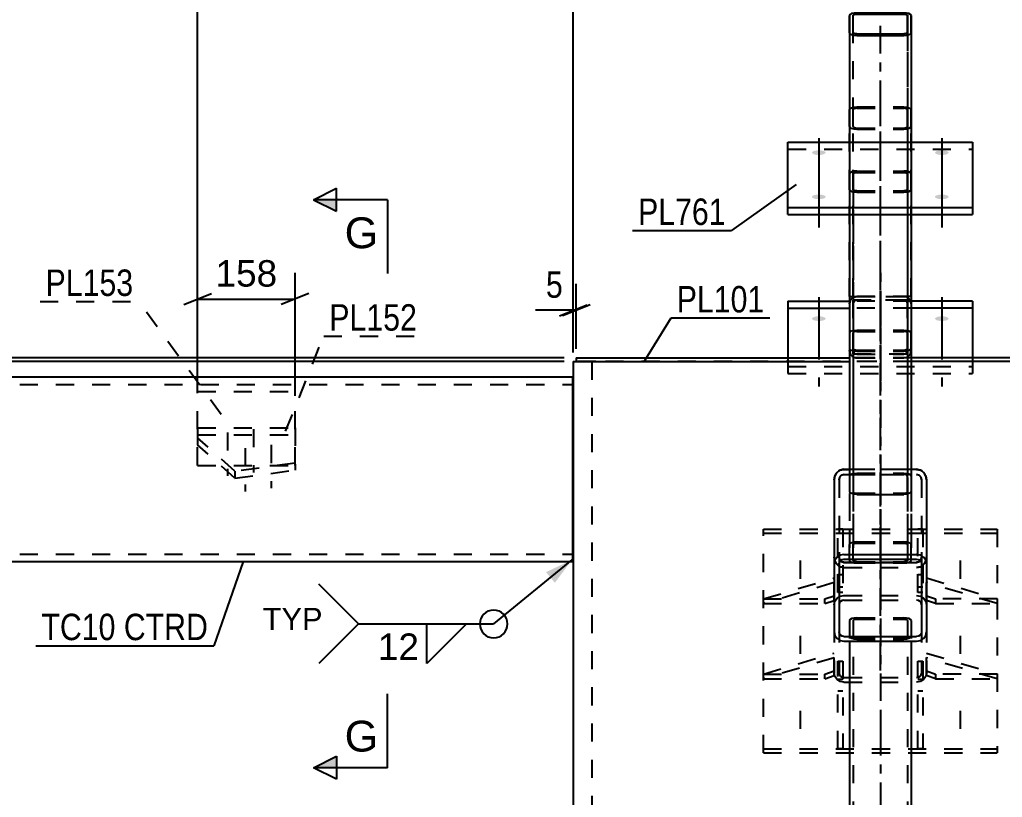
# Model space of a CAD drawing. Header units: millimetres. Extents: x 0 to 841, y 0 to 594.
# Drawn here: x 71.8 to 178.2, y 466.6 to 550.9 of the extents above; entities that cross this region are included whole.
import ezdxf

# ---------------------------------------------------------------- set-up
doc = ezdxf.new("R2010")
doc.units = ezdxf.units.MM
doc.linetypes.add('DXK_LINE_DOT2', pattern=[3.9198, 1.9599, -1.9599])
doc.linetypes.add('DXK_LINE_DOT3', pattern=[5.9187, 2.979, -0.9799, 0.9799, -0.9799])
doc.styles.add('Arial', font='ARIAL.TTF', dxfattribs={"height": 0.2})
doc.styles.add('Arial Narrow', font='ARIALN.TTF', dxfattribs={"height": 0.2})

# ---------------------------------------------------------------- blocks, each defined once
blk = doc.blocks.new('Part-256180323-2670 - 2658')
at = {"color": 2, "linetype": 'Continuous'}
for p, q in [((160.67, 502.07), (161.08, 502.15)), ((161.08, 502.15), (161.68, 502.15)), ((168.95, 502.15), (168.35, 502.15)), ((168.95, 502.15), (169.36, 502.07)), ((160.02, 501.02), (160.1, 501.45)), ((160.02, 501.02), (160.02, 484.54)), ((169.93, 501.45), (170.02, 501.02)), ((170.02, 501.02), (170.02, 484.54)), ((160.1, 492.32), (160.02, 491.93)), ((160.33, 492.64), (160.1, 492.32)), ((160.67, 492.86), (160.33, 492.64)), ((160.55, 491.93), (160.59, 492.12)), ((160.55, 491.93), (160.55, 484.54)), ((160.59, 492.12), (160.7, 492.29)), ((161.08, 492.94), (160.67, 492.86)), ((160.7, 492.29), (160.88, 492.4)), ((160.88, 492.4), (161.08, 492.43)), ((160.88, 492.12), (161.08, 492.08)), ((161.08, 492.94), (168.95, 492.94)), ((161.08, 492.43), (168.95, 492.43)), ((161.08, 492.08), (168.95, 492.08)), ((169.36, 492.86), (168.95, 492.94)), ((168.95, 492.43), (169.15, 492.4)), ((168.95, 492.08), (169.15, 492.12)), ((169.15, 492.4), (169.33, 492.29)), ((169.33, 492.29), (169.44, 492.12)), ((169.7, 492.64), (169.36, 492.86)), ((169.44, 492.12), (169.48, 491.93)), ((169.48, 491.93), (169.48, 484.54)), ((169.93, 492.32), (169.7, 492.64)), ((170.02, 491.93), (169.93, 492.32)), ((160.02, 484.54), (160.1, 484.16)), ((160.59, 484.35), (160.55, 484.54)), ((169.48, 484.54), (169.44, 484.35)), ((169.93, 484.16), (170.02, 484.54)), ((160.1, 484.16), (160.33, 483.83)), ((160.33, 483.83), (160.67, 483.61)), ((160.7, 484.19), (160.59, 484.35)), ((160.67, 483.61), (161.08, 483.54)), ((160.88, 484.08), (160.7, 484.19)), ((161.08, 484.04), (160.88, 484.08)), ((161.08, 484.04), (168.95, 484.04)), ((161.08, 483.54), (168.95, 483.54)), ((169.15, 484.08), (168.95, 484.04)), ((168.95, 483.54), (169.36, 483.61)), ((169.33, 484.19), (169.15, 484.08)), ((169.44, 484.35), (169.33, 484.19)), ((169.36, 483.61), (169.7, 483.83)), ((169.7, 483.83), (169.93, 484.16))]:
    blk.add_line(p, q, dxfattribs=at)
at = {"color": 7, "linetype": 'DXK_LINE_DOT2'}
for p, q in [((161.08, 501.59), (160.88, 501.54)), ((161.08, 501.59), (168.95, 501.59)), ((168.35, 502.15), (161.68, 502.15)), ((169.15, 501.54), (168.95, 501.59)), ((160.59, 501.24), (160.55, 501.02)), ((160.55, 501.02), (160.55, 491.93)), ((169.48, 501.02), (169.44, 501.24)), ((169.48, 501.02), (169.48, 491.93)), ((160.1, 492.21), (160.02, 492.65)), ((160.55, 492.65), (160.59, 492.43)), ((169.44, 492.43), (169.48, 492.65)), ((170.02, 492.65), (169.93, 492.21)), ((161.08, 491.51), (160.67, 491.6)), ((161.08, 491.51), (168.95, 491.51)), ((169.36, 491.6), (168.95, 491.51))]:
    blk.add_line(p, q, dxfattribs=at)
at = {"color": 2, "linetype": 'Continuous'}
for centre, radius, start, end in [((161.13, 501.06), 1.1, 114.3199, 159.2417), ((168.9, 501.06), 1.1, 20.7583, 65.6801), ((161.1, 492.62), 0.552, 220.7656, 245.6801), ((168.93, 492.62), 0.552, 294.3199, 319.2344)]:
    blk.add_arc(centre, radius, start, end, dxfattribs=at)
at = {"color": 7, "linetype": 'DXK_LINE_DOT2'}
for centre, radius, start, end in [((161.1, 501.04), 0.552, 114.3199, 159.2417), ((168.93, 501.04), 0.552, 20.7583, 65.6801), ((161.13, 492.6), 1.1, 200.7583, 245.6801), ((161.1, 492.62), 0.552, 200.7583, 220.7656), ((168.93, 492.62), 0.552, 319.2344, 339.2417), ((168.9, 492.6), 1.1, 294.3199, 339.2417)]:
    blk.add_arc(centre, radius, start, end, dxfattribs=at)
blk = doc.blocks.new('Part-256180323-2671 - 2658')
at = {"color": 7, "linetype": 'DXK_LINE_DOT2'}
for p, q in [((161.74, 485.89), (161.68, 485.78)), ((161.68, 485.78), (161.68, 483.54)), ((161.92, 485.98), (161.74, 485.89)), ((162.18, 486.03), (161.92, 485.98)), ((162.08, 485.78), (162.11, 485.83)), ((162.08, 485.78), (162.08, 405.21)), ((162.11, 485.83), (162.2, 485.88)), ((162.48, 486.06), (162.18, 486.03)), ((162.2, 485.88), (162.33, 485.91)), ((162.33, 485.91), (162.48, 485.92)), ((162.48, 486.06), (167.55, 486.06)), ((162.48, 485.92), (167.55, 485.92)), ((167.85, 486.03), (167.55, 486.06)), ((167.55, 485.92), (167.7, 485.91)), ((167.7, 485.91), (167.83, 485.88)), ((167.83, 485.88), (167.92, 485.83)), ((168.11, 485.98), (167.85, 486.03)), ((167.92, 485.83), (167.95, 485.78)), ((167.95, 485.78), (167.95, 405.21)), ((168.29, 485.89), (168.11, 485.98)), ((168.35, 485.78), (168.29, 485.89)), ((168.35, 485.78), (168.35, 483.54)), ((161.68, 484.04), (161.74, 483.94)), ((161.74, 483.94), (161.92, 483.85)), ((161.92, 483.85), (162.18, 483.79)), ((162.11, 483.99), (162.08, 484.04)), ((162.2, 483.94), (162.11, 483.99)), ((162.18, 483.79), (162.48, 483.77)), ((162.33, 483.91), (162.2, 483.94)), ((162.48, 483.9), (162.33, 483.91)), ((162.48, 483.9), (167.55, 483.9)), ((162.48, 483.77), (167.55, 483.77)), ((167.7, 483.91), (167.55, 483.9)), ((167.55, 483.77), (167.85, 483.79)), ((167.83, 483.94), (167.7, 483.91)), ((167.92, 483.99), (167.83, 483.94)), ((167.85, 483.79), (168.11, 483.85)), ((167.95, 484.04), (167.92, 483.99)), ((168.11, 483.85), (168.29, 483.94)), ((168.29, 483.94), (168.35, 484.04)), ((162.18, 428.25), (162.48, 428.5)), ((162.48, 428.5), (167.55, 428.5)), ((167.55, 428.5), (167.85, 428.25)), ((161.68, 425.32), (161.74, 426.54)), ((162.11, 425.93), (162.08, 425.32)), ((162.48, 426.91), (162.33, 426.79)), ((162.48, 426.91), (167.55, 426.91)), ((167.7, 426.79), (167.55, 426.91)), ((167.95, 425.32), (167.92, 425.93)), ((168.29, 426.54), (168.35, 425.32)), ((162.08, 405.21), (162.11, 404.61)), ((167.92, 404.61), (167.95, 405.21)), ((162.33, 403.75), (162.48, 403.63)), ((162.48, 403.63), (167.55, 403.63)), ((167.55, 403.63), (167.7, 403.75))]:
    blk.add_line(p, q, dxfattribs=at)
at = {"color": 2, "linetype": 'Continuous'}
for p, q in [((161.68, 483.54), (161.68, 405.21)), ((168.35, 483.54), (168.35, 405.21)), ((161.74, 404), (161.68, 405.21)), ((168.35, 405.21), (168.29, 404)), ((162.48, 402.04), (162.18, 402.28)), ((162.48, 402.04), (167.55, 402.04)), ((167.85, 402.28), (167.55, 402.04))]:
    blk.add_line(p, q, dxfattribs=at)
at = {"color": 7, "linetype": 'DXK_LINE_DOT2'}
for centre, radius, start, end in [((166.34, 426.29), 4.6, 154.7505, 176.9619), ((163.69, 426.29), 4.6, 3.0381, 25.2495), ((164.41, 425.81), 2.3, 154.7505, 176.9619), ((165.62, 425.81), 2.3, 3.0381, 25.2495), ((164.41, 404.73), 2.3, 183.0381, 205.2495), ((165.62, 404.73), 2.3, 334.7505, 356.9619)]:
    blk.add_arc(centre, radius, start, end, dxfattribs=at)
at = {"color": 2, "linetype": 'Continuous'}
for centre, start, end in [((166.34, 404.24), 183.0381, 205.2495), ((163.69, 404.24), 334.7505, 356.9619)]:
    blk.add_arc(centre, 4.6, start, end, dxfattribs=at)
blk = doc.blocks.new('Part-256180323-2916 - 2658')
at = {"color": 2, "linetype": 'Continuous'}
for p, q in [((161.91, 551.53), (161.74, 551.44)), ((162.17, 551.59), (161.91, 551.53)), ((162.48, 551.62), (162.17, 551.59)), ((162.48, 551.62), (167.55, 551.62)), ((167.85, 551.59), (167.55, 551.62)), ((168.11, 551.53), (167.85, 551.59)), ((168.29, 551.43), (168.11, 551.53)), ((161.74, 551.44), (161.68, 551.32)), ((161.68, 549.46), (161.68, 551.32)), ((162.08, 551.32), (162.11, 551.38)), ((162.08, 549.46), (162.08, 551.32)), ((162.11, 551.38), (162.2, 551.43)), ((162.2, 551.43), (162.33, 551.46)), ((162.33, 551.46), (162.48, 551.47)), ((162.48, 551.47), (167.55, 551.47)), ((167.55, 551.47), (167.7, 551.46)), ((167.7, 551.46), (167.83, 551.43)), ((167.83, 551.43), (167.92, 551.38)), ((167.92, 551.38), (167.95, 551.32)), ((167.95, 549.46), (167.95, 551.32)), ((168.35, 551.32), (168.29, 551.43)), ((168.35, 549.46), (168.35, 551.32)), ((161.68, 549.46), (161.68, 537.6)), ((161.68, 549.46), (161.74, 549.35)), ((162.11, 549.41), (162.08, 549.46)), ((162.2, 549.36), (162.11, 549.41)), ((167.92, 549.41), (167.83, 549.36)), ((167.95, 549.46), (167.92, 549.41)), ((168.29, 549.35), (168.35, 549.46)), ((168.35, 549.46), (168.35, 537.6)), ((161.74, 549.35), (161.91, 549.26)), ((161.91, 549.26), (162.17, 549.19)), ((162.17, 549.19), (162.48, 549.17)), ((162.33, 549.33), (162.2, 549.36)), ((162.48, 549.32), (162.33, 549.33)), ((162.48, 549.32), (167.55, 549.32)), ((162.48, 549.17), (167.55, 549.17)), ((167.7, 549.33), (167.55, 549.32)), ((167.55, 549.17), (167.85, 549.19)), ((167.83, 549.36), (167.7, 549.33)), ((167.85, 549.19), (168.11, 549.26)), ((168.11, 549.26), (168.29, 549.35)), ((168.35, 529.78), (168.35, 520.89)), ((168.35, 520.89), (168.35, 520.89))]:
    blk.add_line(p, q, dxfattribs=at)
at = {"color": 7, "linetype": 'DXK_LINE_DOT2'}
for p, q in [((161.68, 551.32), (161.68, 520.89)), ((162.08, 520.89), (162.08, 551.32)), ((167.95, 551.32), (167.95, 520.89)), ((168.35, 551.32), (168.35, 520.89)), ((162.08, 520.89), (162.08, 549.46)), ((167.95, 549.46), (167.95, 520.89)), ((161.68, 537.6), (161.68, 520.89)), ((168.35, 537.6), (168.35, 529.78)), ((168.35, 520.89), (161.68, 520.89))]:
    blk.add_line(p, q, dxfattribs=at)
blk = doc.blocks.new('Part-256180323-2748 - 2658')
at = {"color": 2, "linetype": 'Continuous'}
for p, q in [((60.02, 512.16), (131.68, 512.16)), ((131.68, 512.16), (131.68, 510.56)), ((131.68, 510.56), (131.68, 492.16)), ((60.02, 492.16), (131.68, 492.16))]:
    blk.add_line(p, q, dxfattribs=at)
at = {"color": 7, "linetype": 'DXK_LINE_DOT2'}
for p, q in [((60.02, 512.16), (60.02, 492.16)), ((60.02, 511.36), (131.68, 511.36)), ((131.68, 512.03), (131.68, 510.56)), ((60.02, 492.96), (131.68, 492.96)), ((131.68, 492.96), (131.68, 493.02))]:
    blk.add_line(p, q, dxfattribs=at)
blk = doc.blocks.new('Bolt-256180323-2942 - 2658')
at = {"linetype": 'Continuous'}
for points in [[(171.68, 536.21), (171.53, 536.22), (171.38, 536.23), (171.25, 536.26), (171.14, 536.3), (171.05, 536.34), (170.98, 536.39), (170.95, 536.44), (170.95, 536.49), (170.98, 536.54), (171.05, 536.59), (171.14, 536.63), (171.25, 536.67), (171.38, 536.69), (171.53, 536.71), (171.68, 536.71), (171.83, 536.71), (171.98, 536.69), (172.11, 536.67), (172.23, 536.63), (172.32, 536.59), (172.38, 536.54), (172.41, 536.49), (172.41, 536.44), (172.38, 536.39), (172.32, 536.34), (172.23, 536.3), (172.11, 536.26), (171.98, 536.23), (171.83, 536.22)], [(171.68, 531.42), (171.53, 531.43), (171.38, 531.44), (171.25, 531.47), (171.14, 531.5), (171.05, 531.55), (170.98, 531.59), (170.95, 531.64), (170.95, 531.7), (170.98, 531.75), (171.05, 531.8), (171.14, 531.84), (171.25, 531.87), (171.38, 531.9), (171.53, 531.92), (171.68, 531.92), (171.83, 531.92), (171.98, 531.9), (172.11, 531.87), (172.23, 531.84), (172.32, 531.8), (172.38, 531.75), (172.41, 531.7), (172.41, 531.64), (172.38, 531.59), (172.32, 531.55), (172.23, 531.5), (172.11, 531.47), (171.98, 531.44), (171.83, 531.43)]]:
    blk.add_hatch(color=1, dxfattribs=at).paths.add_polyline_path(points)
at = {"color": 1, "linetype": 'Continuous'}
for p, q in [((171.68, 538.03), (171.68, 533.14)), ((171.68, 533.24), (171.68, 528.35))]:
    blk.add_line(p, q, dxfattribs=at)
blk = doc.blocks.new('Part-256180323-2765 - 2658')
at = {"color": 7, "linetype": 'DXK_LINE_DOT2'}
for p, q in [((152.35, 471.43), (152.35, 495.69)), ((152.35, 495.69), (177.68, 495.69)), ((152.35, 495.23), (177.68, 495.23)), ((177.68, 495.69), (177.68, 471.43)), ((152.35, 471.88), (177.68, 471.88)), ((152.35, 471.43), (177.68, 471.43))]:
    blk.add_line(p, q, dxfattribs=at)
blk = doc.blocks.new('Part-256180323-2767 - 2658')
at = {"color": 7, "linetype": 'DXK_LINE_DOT2'}
for p, q in [((160.1, 501.47), (160.02, 501.03)), ((161.08, 502.17), (160.67, 502.08)), ((160.88, 501.56), (161.08, 501.6)), ((161.08, 502.17), (168.95, 502.17)), ((161.08, 501.6), (168.95, 501.6)), ((169.36, 502.08), (168.95, 502.17)), ((168.95, 501.6), (169.15, 501.56)), ((170.02, 501.03), (169.93, 501.47)), ((160.02, 501.03), (160.02, 480.09)), ((160.55, 501.03), (160.59, 501.25)), ((160.55, 501.03), (160.55, 480.09)), ((169.44, 501.25), (169.48, 501.03)), ((169.48, 501.03), (169.48, 480.09)), ((170.02, 501.03), (170.02, 480.09)), ((160.02, 492.66), (160.1, 492.23)), ((160.59, 492.44), (160.55, 492.66)), ((161.08, 492.09), (160.88, 492.14)), ((161.08, 492.09), (168.95, 492.09)), ((169.15, 492.14), (168.95, 492.09)), ((169.48, 492.66), (169.44, 492.44)), ((169.93, 492.23), (170.02, 492.66)), ((160.67, 491.61), (161.08, 491.52)), ((161.08, 491.52), (168.95, 491.52)), ((168.95, 491.52), (169.36, 491.61)), ((160.02, 487.48), (160.1, 487.87)), ((160.1, 487.87), (160.33, 488.19)), ((160.33, 488.19), (160.67, 488.41)), ((160.59, 487.68), (160.55, 487.48)), ((160.7, 487.84), (160.59, 487.68)), ((160.67, 488.41), (161.08, 488.49)), ((160.88, 487.95), (160.7, 487.84)), ((161.08, 487.98), (160.88, 487.95)), ((161.08, 488.49), (168.95, 488.49)), ((161.08, 487.98), (168.95, 487.98)), ((168.95, 488.49), (169.36, 488.41)), ((169.15, 487.95), (168.95, 487.98)), ((169.33, 487.84), (169.15, 487.95)), ((169.44, 487.68), (169.33, 487.84)), ((169.36, 488.41), (169.7, 488.19)), ((169.48, 487.48), (169.44, 487.68)), ((169.7, 488.19), (169.93, 487.87)), ((169.93, 487.87), (170.02, 487.48)), ((160.1, 479.71), (160.02, 480.09)), ((160.33, 479.38), (160.1, 479.71)), ((160.67, 479.17), (160.33, 479.38)), ((160.55, 480.09), (160.59, 479.9)), ((160.59, 479.9), (160.7, 479.74)), ((161.08, 479.09), (160.67, 479.17)), ((160.7, 479.74), (160.88, 479.63)), ((160.88, 479.63), (161.08, 479.59)), ((161.08, 479.59), (168.95, 479.59)), ((168.95, 479.59), (169.15, 479.63)), ((169.36, 479.17), (168.95, 479.09)), ((169.15, 479.63), (169.33, 479.74)), ((169.33, 479.74), (169.44, 479.9)), ((169.7, 479.38), (169.36, 479.17)), ((169.44, 479.9), (169.48, 480.09)), ((169.93, 479.71), (169.7, 479.38)), ((170.02, 480.09), (169.93, 479.71)), ((161.08, 479.09), (168.95, 479.09))]:
    blk.add_line(p, q, dxfattribs=at)
at = {"color": 7, "linetype": 'DXK_LINE_DOT3'}
blk.add_line((165.02, 480.37), (165.02, 500.27), dxfattribs=at)
at = {"color": 7, "linetype": 'DXK_LINE_DOT2'}
for centre, radius, start, end in [((161.13, 501.07), 1.1, 114.32, 159.2417), ((161.1, 501.05), 0.552, 114.32, 159.2417), ((168.93, 501.05), 0.552, 20.7583, 65.68), ((168.9, 501.07), 1.1, 20.7583, 65.68), ((161.13, 492.62), 1.1, 200.7583, 245.68), ((161.1, 492.64), 0.552, 200.7583, 245.68), ((168.93, 492.64), 0.552, 294.32, 339.2417), ((168.9, 492.62), 1.1, 294.32, 339.2417)]:
    blk.add_arc(centre, radius, start, end, dxfattribs=at)
blk = doc.blocks.new('Part-256180323-2782 - 2658')
at = {"color": 2, "linetype": 'Continuous'}
for p, q in [((132.08, 514.22), (161.68, 514.22)), ((132.08, 514.22), (132.08, 513.82)), ((132.08, 513.82), (134.17, 513.82)), ((198.08, 514.22), (168.35, 514.22)), ((198.08, 513.82), (195.99, 513.82)), ((198.08, 514.22), (198.08, 513.82))]:
    blk.add_line(p, q, dxfattribs=at)
at = {"color": 7, "linetype": 'DXK_LINE_DOT2'}
for p, q in [((195.99, 513.82), (134.17, 513.82)), ((168.35, 514.22), (161.68, 514.22))]:
    blk.add_line(p, q, dxfattribs=at)
blk = doc.blocks.new('Part-256180323-2896 - 2658')
at = {"color": 7, "linetype": 'DXK_LINE_DOT2'}
for p, q in [((170.01, 479.81), (170.01, 482.25)), ((170.01, 482.25), (177.68, 479.97)), ((177.68, 479.46), (170.01, 481.74)), ((170.01, 480.31), (171.01, 479.97)), ((171.01, 479.46), (170.01, 479.81)), ((177.68, 479.97), (171.01, 479.97)), ((171.01, 479.97), (171.01, 479.46)), ((171.01, 479.46), (177.68, 479.46)), ((177.68, 479.97), (177.68, 479.46))]:
    blk.add_line(p, q, dxfattribs=at)
blk = doc.blocks.new('Part-256180323-2851 - 2658')
at = {"color": 7, "linetype": 'DXK_LINE_DOT3'}
blk.add_line((165.08, 358.7), (165.08, 523.82), dxfattribs=at)
at = {"color": 2, "linetype": 'Continuous'}
for p, q in [((131.75, 513.82), (131.75, 358.7)), ((131.75, 513.82), (132.08, 513.82)), ((134.17, 513.82), (134.21, 513.82)), ((134.21, 513.82), (161.68, 513.82)), ((195.99, 513.82), (168.35, 513.82))]:
    blk.add_line(p, q, dxfattribs=at)
at = {"color": 7, "linetype": 'DXK_LINE_DOT2'}
for p, q in [((134.21, 513.82), (131.75, 513.82)), ((132.08, 513.82), (132.92, 513.82)), ((133.75, 513.82), (133.75, 358.7)), ((168.35, 513.82), (161.68, 513.82))]:
    blk.add_line(p, q, dxfattribs=at)
blk = doc.blocks.new('Part-256180323-2924 - 2658')
at = {"color": 2, "linetype": 'Continuous'}
for p, q in [((155.01, 520.37), (155.01, 519.62)), ((155.01, 520.37), (161.68, 520.37)), ((155.01, 519.62), (155.01, 514.22)), ((155.01, 519.62), (161.68, 519.62)), ((175.01, 520.37), (168.35, 520.37)), ((175.01, 519.62), (168.35, 519.62)), ((175.01, 520.37), (175.01, 514.22))]:
    blk.add_line(p, q, dxfattribs=at)
at = {"color": 7, "linetype": 'DXK_LINE_DOT2'}
for p, q in [((168.35, 520.37), (161.68, 520.37)), ((168.35, 519.62), (161.68, 519.62)), ((155.01, 514.22), (155.01, 512.55)), ((155.01, 513.3), (175.01, 513.3)), ((175.01, 514.22), (175.01, 512.55)), ((155.01, 512.55), (175.01, 512.55))]:
    blk.add_line(p, q, dxfattribs=at)
blk = doc.blocks.new('Bolt-256180323-2860 - 2658')
at = {"color": 1, "linetype": 'DXK_LINE_DOT2'}
for p, q in [((156.35, 492.27), (156.35, 489.88)), ((165.02, 492.27), (165.02, 489.88)), ((173.68, 492.27), (173.68, 489.88)), ((156.35, 484.13), (156.35, 481.74)), ((173.68, 484.13), (173.68, 481.74)), ((156.35, 475.99), (156.35, 473.59)), ((165.02, 475.99), (165.02, 473.59)), ((173.68, 475.99), (173.68, 473.59))]:
    blk.add_line(p, q, dxfattribs=at)
blk = doc.blocks.new('Bolt-256180323-2883 - 2658')
at = {"color": 1, "linetype": 'DXK_LINE_DOT2'}
for p, q in [((94.3, 506.14), (94.3, 501.44)), ((97.1, 506.51), (97.1, 501.81)), ((99.01, 504.8), (99.01, 500.1)), ((96.2, 504.44), (96.2, 499.74))]:
    blk.add_line(p, q, dxfattribs=at)
blk = doc.blocks.new('Part-256180323-2888 - 2658')
at = {"color": 7, "linetype": 'DXK_LINE_DOT2'}
for p, q in [((91.05, 502.58), (91.05, 510.58)), ((91.05, 510.58), (101.61, 510.58)), ((101.61, 502.58), (101.61, 510.58)), ((91.05, 502.58), (101.61, 502.58))]:
    blk.add_line(p, q, dxfattribs=at)
blk = doc.blocks.new('Part-256180323-2893 - 2658')
at = {"color": 7, "linetype": 'DXK_LINE_DOT2'}
for p, q in [((91.05, 506.65), (101.61, 506.65)), ((91.05, 506.65), (91.05, 504.81)), ((91.05, 505.9), (101.61, 505.9)), ((101.61, 506.65), (101.61, 502.07)), ((95.1, 501.94), (91.05, 505.56)), ((95.1, 501.19), (91.05, 504.81)), ((101.61, 502.82), (95.1, 501.94)), ((95.1, 501.19), (101.61, 502.07)), ((95.1, 501.94), (95.1, 501.19))]:
    blk.add_line(p, q, dxfattribs=at)
blk = doc.blocks.new('Part-256180323-2894 - 2658')
at = {"color": 7, "linetype": 'DXK_LINE_DOT2'}
for p, q in [((152.35, 479.97), (160.01, 482.25)), ((160.01, 481.74), (152.35, 479.46)), ((160.01, 479.81), (160.01, 482.25)), ((159.01, 479.97), (160.01, 480.31)), ((152.35, 479.46), (152.35, 479.97)), ((152.35, 479.97), (159.01, 479.97)), ((152.35, 479.46), (159.01, 479.46)), ((159.01, 479.46), (159.01, 479.97)), ((159.01, 479.46), (160.01, 479.81))]:
    blk.add_line(p, q, dxfattribs=at)
blk = doc.blocks.new('Part-256180323-2895 - 2658')
at = {"color": 7, "linetype": 'DXK_LINE_DOT2'}
for p, q in [((152.35, 488.11), (160.01, 490.39)), ((160.01, 489.89), (152.35, 487.61)), ((160.01, 487.95), (160.01, 490.39)), ((152.35, 487.61), (152.35, 488.11)), ((152.35, 488.11), (159.01, 488.11)), ((159.01, 488.11), (160.01, 488.45)), ((159.01, 487.61), (159.01, 488.11)), ((159.01, 487.61), (160.01, 487.95)), ((152.35, 487.61), (159.01, 487.61))]:
    blk.add_line(p, q, dxfattribs=at)
blk = doc.blocks.new('Part-256180323-2897 - 2658')
at = {"color": 7, "linetype": 'DXK_LINE_DOT2'}
for p, q in [((170.01, 487.95), (170.01, 490.39)), ((170.01, 490.39), (177.68, 488.11)), ((177.68, 487.61), (170.01, 489.89)), ((170.01, 488.45), (171.01, 488.11)), ((171.01, 487.61), (170.01, 487.95)), ((177.68, 488.11), (171.01, 488.11)), ((171.01, 488.11), (171.01, 487.61)), ((177.68, 488.11), (177.68, 487.61)), ((171.01, 487.61), (177.68, 487.61))]:
    blk.add_line(p, q, dxfattribs=at)
blk = doc.blocks.new('Part-256180323-2898 - 2658')
at = {"color": 7, "linetype": 'DXK_LINE_DOT2'}
for p, q in [((160.41, 488.83), (160.41, 495.69)), ((160.95, 495.69), (160.41, 495.69)), ((160.95, 495.69), (160.95, 488.83)), ((160.41, 490.77), (160.95, 490.77)), ((160.41, 489.43), (160.95, 489.43)), ((160.95, 488.83), (160.41, 488.83))]:
    blk.add_line(p, q, dxfattribs=at)
blk = doc.blocks.new('Part-256180323-2899 - 2658')
at = {"color": 7, "linetype": 'DXK_LINE_DOT2'}
for p, q in [((169.08, 488.83), (169.08, 495.69)), ((169.61, 495.69), (169.08, 495.69)), ((169.61, 495.69), (169.61, 488.83)), ((169.08, 490.77), (169.61, 490.77)), ((169.08, 489.43), (169.61, 489.43)), ((169.61, 488.83), (169.08, 488.83))]:
    blk.add_line(p, q, dxfattribs=at)
blk = doc.blocks.new('Part-256180323-2917 - 2658')
at = {"color": 7, "linetype": 'DXK_LINE_DOT3'}
blk.add_line((165.01, 550.2), (165.02, 510.89), dxfattribs=at)
at = {"color": 7, "linetype": 'DXK_LINE_DOT2'}
for p, q in [((161.68, 541.12), (161.74, 541.23)), ((161.68, 539.28), (161.68, 541.12)), ((161.68, 520.89), (161.68, 541.12)), ((161.74, 541.23), (161.91, 541.33)), ((161.91, 541.33), (162.17, 541.39)), ((162.11, 541.18), (162.08, 541.12)), ((162.08, 539.28), (162.08, 541.12)), ((162.08, 520.89), (162.08, 541.12)), ((162.2, 541.22), (162.11, 541.18)), ((162.17, 541.39), (162.48, 541.41)), ((162.33, 541.26), (162.2, 541.22)), ((162.48, 541.27), (162.33, 541.26)), ((162.48, 541.41), (167.55, 541.41)), ((162.48, 541.27), (167.55, 541.27)), ((167.55, 541.41), (167.85, 541.39)), ((167.7, 541.26), (167.55, 541.27)), ((167.83, 541.22), (167.7, 541.26)), ((167.92, 541.18), (167.83, 541.22)), ((167.85, 541.39), (168.11, 541.33)), ((167.95, 541.12), (167.92, 541.18)), ((167.95, 539.28), (167.95, 541.12)), ((167.95, 541.12), (167.95, 520.89)), ((168.11, 541.33), (168.29, 541.23)), ((168.29, 541.23), (168.35, 541.12)), ((168.35, 539.28), (168.35, 541.12)), ((168.35, 520.89), (168.35, 541.12)), ((161.68, 520.89), (161.68, 539.28)), ((161.74, 539.17), (161.68, 539.28)), ((161.91, 539.07), (161.74, 539.17)), ((162.17, 539.01), (161.91, 539.07)), ((162.08, 520.89), (162.08, 539.28)), ((162.08, 539.28), (162.11, 539.22)), ((162.11, 539.22), (162.2, 539.17)), ((162.48, 538.99), (162.17, 539.01)), ((162.2, 539.17), (162.33, 539.14)), ((162.33, 539.14), (162.48, 539.13)), ((162.48, 539.13), (167.55, 539.13)), ((162.48, 538.99), (167.55, 538.99)), ((167.55, 539.13), (167.7, 539.14)), ((167.85, 539.01), (167.55, 538.99)), ((167.7, 539.14), (167.83, 539.17)), ((167.83, 539.17), (167.92, 539.22)), ((168.11, 539.07), (167.85, 539.01)), ((167.92, 539.22), (167.95, 539.28)), ((167.95, 539.28), (167.95, 520.89)), ((168.29, 539.17), (168.11, 539.07)), ((168.35, 539.28), (168.29, 539.17)), ((168.35, 539.28), (168.35, 520.89)), ((161.68, 520.89), (168.35, 520.89))]:
    blk.add_line(p, q, dxfattribs=at)
blk = doc.blocks.new('Part-256180323-2922 - 2658')
at = {"color": 2, "linetype": 'Continuous'}
for p, q in [((155.01, 529.78), (155.01, 537.6)), ((155.01, 537.6), (175.01, 537.6)), ((175.01, 537.6), (175.01, 529.78)), ((155.01, 530.53), (175.01, 530.53)), ((155.01, 529.78), (175.01, 529.78))]:
    blk.add_line(p, q, dxfattribs=at)
at = {"color": 7, "linetype": 'DXK_LINE_DOT2'}
blk.add_line((155.01, 536.85), (175.01, 536.85), dxfattribs=at)
blk = doc.blocks.new('Part-256180323-2923 - 2658')
at = {"color": 7, "linetype": 'DXK_LINE_DOT3'}
blk.add_line((165.01, 542.71), (165.02, 491.19), dxfattribs=at)
at = {"color": 7, "linetype": 'DXK_LINE_DOT2'}
for p, q in [((162.48, 534.46), (162.17, 534.44)), ((162.48, 534.46), (167.55, 534.46)), ((167.85, 534.44), (167.55, 534.46)), ((161.74, 534.29), (161.68, 534.19)), ((161.68, 532.45), (161.68, 534.19)), ((161.68, 534.19), (161.68, 501.45)), ((161.91, 534.38), (161.74, 534.29)), ((162.17, 534.44), (161.91, 534.38)), ((162.08, 534.19), (162.11, 534.24)), ((162.08, 532.45), (162.08, 534.19)), ((162.08, 534.19), (162.08, 501.45)), ((162.11, 534.24), (162.2, 534.29)), ((162.2, 534.29), (162.33, 534.32)), ((162.33, 534.32), (162.48, 534.33)), ((162.48, 534.33), (167.55, 534.33)), ((167.55, 534.33), (167.7, 534.32)), ((167.7, 534.32), (167.83, 534.29)), ((167.83, 534.29), (167.92, 534.24)), ((168.11, 534.38), (167.85, 534.44)), ((167.92, 534.24), (167.95, 534.19)), ((167.95, 532.45), (167.95, 534.19)), ((167.95, 534.19), (167.95, 501.45)), ((168.29, 534.29), (168.11, 534.38)), ((168.35, 534.19), (168.29, 534.29)), ((168.35, 532.45), (168.35, 534.19)), ((168.35, 534.19), (168.35, 501.45)), ((161.68, 532.45), (161.68, 529.78)), ((161.68, 532.45), (161.74, 532.35)), ((161.74, 532.35), (161.91, 532.26)), ((162.08, 532.45), (162.08, 499.71)), ((162.11, 532.4), (162.08, 532.45)), ((162.2, 532.35), (162.11, 532.4)), ((162.33, 532.32), (162.2, 532.35)), ((167.83, 532.35), (167.7, 532.32)), ((167.92, 532.4), (167.83, 532.35)), ((167.95, 532.45), (167.92, 532.4)), ((167.95, 532.45), (167.95, 499.71)), ((168.11, 532.26), (168.29, 532.35)), ((168.29, 532.35), (168.35, 532.45)), ((168.35, 532.45), (168.35, 529.78)), ((161.91, 532.26), (162.17, 532.2)), ((162.17, 532.2), (162.48, 532.18)), ((162.48, 532.31), (162.33, 532.32)), ((162.48, 532.31), (167.55, 532.31)), ((162.48, 532.18), (167.55, 532.18)), ((167.7, 532.32), (167.55, 532.31)), ((167.55, 532.18), (167.85, 532.2)), ((167.85, 532.2), (168.11, 532.26)), ((161.68, 501.45), (161.74, 501.56)), ((161.74, 501.56), (161.92, 501.65)), ((161.92, 501.65), (162.18, 501.71)), ((162.11, 501.5), (162.08, 501.45)), ((162.2, 501.55), (162.11, 501.5)), ((162.18, 501.71), (162.48, 501.73)), ((162.33, 501.58), (162.2, 501.55)), ((162.48, 501.59), (162.33, 501.58)), ((162.48, 501.73), (167.55, 501.73)), ((162.48, 501.59), (167.55, 501.59)), ((167.55, 501.73), (167.85, 501.71)), ((167.7, 501.58), (167.55, 501.59)), ((167.83, 501.55), (167.7, 501.58)), ((167.83, 501.55), (167.85, 501.54)), ((167.85, 501.71), (168.11, 501.65)), ((167.85, 501.54), (167.92, 501.5)), ((167.95, 501.45), (167.92, 501.5)), ((168.11, 501.65), (168.29, 501.56)), ((168.29, 501.56), (168.35, 501.45)), ((161.68, 501.45), (161.68, 499.71)), ((162.08, 501.45), (162.08, 499.71)), ((167.95, 499.71), (167.95, 501.45)), ((168.35, 501.45), (168.35, 499.71)), ((162.08, 499.71), (162.11, 499.66)), ((162.11, 499.66), (162.2, 499.62)), ((162.2, 499.62), (162.33, 499.59)), ((162.33, 499.59), (162.48, 499.58)), ((162.48, 499.58), (167.55, 499.58)), ((167.55, 499.58), (167.7, 499.59)), ((167.7, 499.59), (167.83, 499.62)), ((167.83, 499.62), (167.92, 499.66)), ((167.92, 499.66), (167.95, 499.71))]:
    blk.add_line(p, q, dxfattribs=at)
at = {"color": 2, "linetype": 'Continuous'}
for p, q in [((161.68, 529.78), (161.68, 499.71)), ((168.35, 529.78), (168.35, 499.71)), ((161.74, 499.61), (161.68, 499.71)), ((161.92, 499.52), (161.74, 499.61)), ((162.18, 499.46), (161.92, 499.52)), ((162.48, 499.44), (162.18, 499.46)), ((162.48, 499.44), (167.55, 499.44)), ((167.85, 499.46), (167.55, 499.44)), ((168.11, 499.52), (167.85, 499.46)), ((168.29, 499.61), (168.11, 499.52)), ((168.35, 499.71), (168.29, 499.61))]:
    blk.add_line(p, q, dxfattribs=at)
blk = doc.blocks.new('Part-256180323-2925 - 2658')
at = {"color": 7, "linetype": 'DXK_LINE_DOT3'}
blk.add_line((165.01, 525.48), (165.02, 483.75), dxfattribs=at)
at = {"color": 7, "linetype": 'DXK_LINE_DOT2'}
for p, q in [((161.68, 516.95), (161.74, 517.06)), ((161.68, 516.95), (161.68, 515.22)), ((161.74, 517.06), (161.91, 517.15)), ((161.91, 517.15), (162.17, 517.21)), ((162.11, 517.01), (162.08, 516.95)), ((162.08, 515.22), (162.08, 516.95)), ((162.08, 516.95), (162.08, 494.02)), ((162.2, 517.05), (162.11, 517.01)), ((162.17, 517.21), (162.48, 517.23)), ((162.33, 517.08), (162.2, 517.05)), ((162.48, 517.09), (162.33, 517.08)), ((162.48, 517.23), (167.55, 517.23)), ((162.48, 517.09), (167.55, 517.09)), ((167.55, 517.23), (167.85, 517.21)), ((167.7, 517.08), (167.55, 517.09)), ((167.83, 517.05), (167.7, 517.08)), ((167.92, 517.01), (167.83, 517.05)), ((167.85, 517.21), (168.11, 517.15)), ((167.95, 516.95), (167.92, 517.01)), ((167.95, 515.22), (167.95, 516.95)), ((167.95, 516.95), (167.95, 494.02)), ((168.11, 517.15), (168.29, 517.06)), ((168.29, 517.06), (168.35, 516.95)), ((168.35, 515.22), (168.35, 516.95)), ((168.35, 516.95), (168.35, 494.02)), ((161.68, 515.22), (161.68, 492.28)), ((161.74, 515.12), (161.68, 515.22)), ((161.91, 515.03), (161.74, 515.12)), ((162.17, 514.97), (161.91, 515.03)), ((162.08, 515.22), (162.08, 492.28)), ((162.08, 515.22), (162.11, 515.17)), ((162.11, 515.17), (162.2, 515.12)), ((162.48, 514.95), (162.17, 514.97)), ((162.2, 515.12), (162.33, 515.09)), ((162.33, 515.09), (162.48, 515.08)), ((162.48, 515.08), (167.55, 515.08)), ((162.48, 514.95), (167.55, 514.95)), ((167.55, 515.08), (167.7, 515.09)), ((167.85, 514.97), (167.55, 514.95)), ((167.7, 515.09), (167.83, 515.12)), ((167.83, 515.12), (167.92, 515.17)), ((168.11, 515.03), (167.85, 514.97)), ((167.92, 515.17), (167.95, 515.22)), ((167.95, 515.22), (167.95, 492.28)), ((168.29, 515.12), (168.11, 515.03)), ((168.35, 515.22), (168.29, 515.12)), ((168.35, 515.22), (168.35, 492.28)), ((161.68, 514.22), (161.68, 494.02)), ((161.74, 494.12), (161.68, 494.02)), ((161.68, 492.28), (161.68, 494.02)), ((161.92, 494.21), (161.74, 494.12)), ((162.18, 494.27), (161.92, 494.21)), ((162.08, 494.02), (162.11, 494.07)), ((162.08, 492.28), (162.08, 494.02)), ((162.11, 494.07), (162.2, 494.11)), ((162.48, 494.29), (162.18, 494.27)), ((162.2, 494.11), (162.33, 494.14)), ((162.33, 494.14), (162.48, 494.15)), ((162.48, 494.29), (167.55, 494.29)), ((162.48, 494.15), (167.55, 494.15)), ((167.85, 494.27), (167.55, 494.29)), ((167.55, 494.15), (167.7, 494.14)), ((167.7, 494.14), (167.83, 494.11)), ((167.83, 494.11), (167.92, 494.07)), ((168.11, 494.21), (167.85, 494.27)), ((167.92, 494.07), (167.95, 494.02)), ((167.95, 494.02), (167.95, 492.28)), ((168.29, 494.12), (168.11, 494.21)), ((168.35, 494.02), (168.29, 494.12)), ((168.35, 492.28), (168.35, 494.02)), ((161.68, 492.28), (161.74, 492.18)), ((161.74, 492.18), (161.92, 492.09)), ((161.92, 492.09), (162.18, 492.03)), ((162.11, 492.23), (162.08, 492.28)), ((162.2, 492.19), (162.11, 492.23)), ((162.18, 492.03), (162.48, 492.01)), ((162.33, 492.16), (162.2, 492.19)), ((162.48, 492.15), (162.33, 492.16)), ((162.48, 492.15), (167.55, 492.15)), ((162.48, 492.01), (167.55, 492.01)), ((167.7, 492.16), (167.55, 492.15)), ((167.55, 492.01), (167.85, 492.03)), ((167.83, 492.19), (167.7, 492.16)), ((167.92, 492.23), (167.83, 492.19)), ((167.85, 492.03), (168.11, 492.09)), ((167.95, 492.28), (167.92, 492.23)), ((168.11, 492.09), (168.29, 492.18)), ((168.29, 492.18), (168.35, 492.28))]:
    blk.add_line(p, q, dxfattribs=at)
at = {"color": 2, "linetype": 'Continuous'}
blk.add_line((161.68, 516.95), (161.68, 514.22), dxfattribs=at)
blk = doc.blocks.new('Part-256180323-2926 - 2658')
at = {"color": 7, "linetype": 'DXK_LINE_DOT2'}
for p, q in [((160.41, 471.88), (160.41, 481.37)), ((160.41, 481.37), (160.95, 481.37)), ((160.95, 481.37), (160.95, 471.88)), ((160.41, 479.43), (160.95, 479.43)), ((160.41, 478.15), (160.95, 478.15)), ((160.95, 471.88), (160.41, 471.88))]:
    blk.add_line(p, q, dxfattribs=at)
blk = doc.blocks.new('Part-256180323-2927 - 2658')
at = {"color": 7, "linetype": 'DXK_LINE_DOT2'}
for p, q in [((169.08, 471.88), (169.08, 481.37)), ((169.08, 481.37), (169.61, 481.37)), ((169.61, 481.37), (169.61, 471.88)), ((169.08, 479.43), (169.61, 479.43)), ((169.08, 478.15), (169.61, 478.15)), ((169.61, 471.88), (169.08, 471.88))]:
    blk.add_line(p, q, dxfattribs=at)
blk = doc.blocks.new('Bolt-256180323-2943 - 2658')
at = {"linetype": 'Continuous'}
for points in [[(158.35, 536.21), (158.2, 536.22), (158.05, 536.23), (157.92, 536.26), (157.8, 536.3), (157.71, 536.34), (157.65, 536.39), (157.62, 536.44), (157.62, 536.49), (157.65, 536.54), (157.71, 536.59), (157.8, 536.63), (157.92, 536.67), (158.05, 536.69), (158.2, 536.71), (158.35, 536.71), (158.5, 536.71), (158.65, 536.69), (158.78, 536.67), (158.89, 536.63), (158.98, 536.59), (159.05, 536.54), (159.08, 536.49), (159.08, 536.44), (159.05, 536.39), (158.98, 536.34), (158.89, 536.3), (158.78, 536.26), (158.65, 536.23), (158.5, 536.22)], [(158.35, 531.42), (158.2, 531.43), (158.05, 531.44), (157.92, 531.47), (157.8, 531.5), (157.71, 531.55), (157.65, 531.59), (157.62, 531.64), (157.62, 531.7), (157.65, 531.75), (157.71, 531.8), (157.8, 531.84), (157.92, 531.87), (158.05, 531.9), (158.2, 531.92), (158.35, 531.92), (158.5, 531.92), (158.65, 531.9), (158.78, 531.87), (158.89, 531.84), (158.98, 531.8), (159.05, 531.75), (159.08, 531.7), (159.08, 531.64), (159.05, 531.59), (158.98, 531.55), (158.89, 531.5), (158.78, 531.47), (158.65, 531.44), (158.5, 531.43)]]:
    blk.add_hatch(color=1, dxfattribs=at).paths.add_polyline_path(points)
at = {"color": 1, "linetype": 'Continuous'}
for p, q in [((158.35, 538.03), (158.35, 533.14)), ((158.35, 533.24), (158.35, 528.35))]:
    blk.add_line(p, q, dxfattribs=at)
blk = doc.blocks.new('Bolt-256180323-2944 - 2658')
at = {"linetype": 'Continuous'}
blk.add_hatch(color=1, dxfattribs=at).paths.add_polyline_path([(171.68, 518.73), (171.83, 518.72), (171.98, 518.71), (172.11, 518.68), (172.23, 518.64), (172.32, 518.6), (172.38, 518.55), (172.41, 518.5), (172.41, 518.45), (172.38, 518.4), (172.32, 518.35), (172.23, 518.31), (172.11, 518.27), (171.98, 518.25), (171.83, 518.23), (171.68, 518.23), (171.53, 518.23), (171.38, 518.25), (171.25, 518.27), (171.14, 518.31), (171.05, 518.35), (170.98, 518.4), (170.95, 518.45), (170.95, 518.5), (170.98, 518.55), (171.05, 518.6), (171.14, 518.64), (171.25, 518.68), (171.38, 518.71), (171.53, 518.72)])
at = {"color": 1, "linetype": 'Continuous'}
blk.add_line((171.68, 520.79), (171.68, 515.91), dxfattribs=at)
at = {"color": 1, "linetype": 'DXK_LINE_DOT2'}
blk.add_line((171.68, 516.01), (171.68, 511.12), dxfattribs=at)
blk = doc.blocks.new('Bolt-256180323-2945 - 2658')
at = {"linetype": 'Continuous'}
blk.add_hatch(color=1, dxfattribs=at).paths.add_polyline_path([(158.35, 518.73), (158.5, 518.72), (158.65, 518.71), (158.78, 518.68), (158.89, 518.64), (158.98, 518.6), (159.05, 518.55), (159.08, 518.5), (159.08, 518.45), (159.05, 518.4), (158.98, 518.35), (158.89, 518.31), (158.78, 518.27), (158.65, 518.25), (158.5, 518.23), (158.35, 518.23), (158.2, 518.23), (158.05, 518.25), (157.92, 518.27), (157.8, 518.31), (157.71, 518.35), (157.65, 518.4), (157.62, 518.45), (157.62, 518.5), (157.65, 518.55), (157.71, 518.6), (157.8, 518.64), (157.92, 518.68), (158.05, 518.71), (158.2, 518.72)])
at = {"color": 1, "linetype": 'Continuous'}
blk.add_line((158.35, 520.79), (158.35, 515.91), dxfattribs=at)
at = {"color": 1, "linetype": 'DXK_LINE_DOT2'}
blk.add_line((158.35, 516.01), (158.35, 511.12), dxfattribs=at)
blk = doc.blocks.new('Part-256180323-2946 - 2658')
at = {"color": 7, "linetype": 'DXK_LINE_DOT2'}
for p, q in [((162.08, 514.62), (162.08, 520.49)), ((167.95, 520.49), (162.08, 520.49)), ((167.95, 514.62), (167.95, 520.49)), ((167.95, 514.62), (162.08, 514.62))]:
    blk.add_line(p, q, dxfattribs=at)
blk = doc.blocks.new('Part-256180323-2947 - 2658')
at = {"color": 7, "linetype": 'DXK_LINE_DOT2'}
for p, q in [((162.08, 514.62), (162.08, 520.49)), ((167.95, 520.49), (162.08, 520.49)), ((167.95, 514.62), (167.95, 520.49)), ((167.95, 514.62), (162.08, 514.62))]:
    blk.add_line(p, q, dxfattribs=at)
blk = doc.blocks.new('Part-256180323-2948 - 2658')
at = {"color": 7, "linetype": 'DXK_LINE_DOT2'}
for p, q in [((162.33, 520.86), (162.18, 520.83)), ((162.18, 520.83), (162.33, 520.86)), ((162.48, 520.89), (162.33, 520.86)), ((162.33, 520.86), (162.48, 520.89)), ((162.48, 520.89), (167.55, 520.89)), ((167.85, 520.83), (167.55, 520.89)), ((167.55, 520.89), (167.85, 520.83)), ((167.85, 520.83), (167.85, 520.83)), ((161.74, 520.4), (161.68, 520.09)), ((161.68, 520.09), (161.74, 520.4)), ((161.68, 520.09), (161.68, 515.02)), ((162.11, 520.24), (162.08, 520.09)), ((162.08, 520.09), (162.08, 515.02)), ((162.2, 520.37), (162.11, 520.24)), ((162.33, 520.46), (162.2, 520.37)), ((162.48, 520.49), (162.33, 520.46)), ((167.55, 520.49), (162.48, 520.49)), ((167.7, 520.46), (167.55, 520.49)), ((167.83, 520.37), (167.7, 520.46)), ((167.92, 520.24), (167.83, 520.37)), ((167.95, 520.09), (167.92, 520.24)), ((167.95, 520.09), (167.95, 515.02)), ((168.35, 520.09), (168.29, 520.4)), ((168.29, 520.4), (168.35, 520.09)), ((161.68, 515.02), (161.74, 514.72)), ((161.74, 514.72), (161.68, 515.02)), ((162.08, 515.02), (162.11, 514.87)), ((162.11, 514.87), (162.2, 514.74)), ((162.18, 514.28), (162.33, 514.25)), ((162.33, 514.25), (162.18, 514.28)), ((162.2, 514.74), (162.33, 514.65)), ((162.33, 514.65), (162.48, 514.62)), ((162.33, 514.25), (162.48, 514.22)), ((162.48, 514.22), (162.33, 514.25)), ((162.48, 514.62), (167.55, 514.62)), ((167.55, 514.62), (167.7, 514.65)), ((167.55, 514.22), (167.85, 514.28)), ((167.85, 514.28), (167.55, 514.22)), ((167.7, 514.65), (167.83, 514.74)), ((167.83, 514.74), (167.92, 514.87)), ((167.92, 514.87), (167.95, 515.02)), ((168.29, 514.72), (168.35, 515.02)), ((168.35, 515.02), (168.29, 514.72)), ((162.48, 514.22), (167.55, 514.22))]:
    blk.add_line(p, q, dxfattribs=at)
at = {"color": 2, "linetype": 'Continuous'}
blk.add_line((168.35, 520.09), (168.35, 515.02), dxfattribs=at)
at = {"color": 7, "linetype": 'DXK_LINE_DOT3'}
blk.add_line((165.02, 517.56), (165.02, 517.56), dxfattribs=at)
at = {"color": 7, "linetype": 'DXK_LINE_DOT2'}
for centre, start, end in [((162.48, 520.09), 112.5, 157.5), ((162.48, 520.09), 112.5, 157.5), ((167.55, 520.09), 22.5, 67.5), ((167.55, 520.09), 22.5, 67.5), ((162.48, 515.02), 202.5, 247.5), ((162.48, 515.02), 202.5, 247.5), ((167.55, 515.02), 292.5, 337.5), ((167.55, 515.02), 292.5, 337.5)]:
    blk.add_arc(centre, 0.8, start, end, dxfattribs=at)
blk = doc.blocks.new('StraightDimension-256180323-9739 - 2658')
at = {"color": 7, "linetype": 'Continuous'}
blk.add_line((130.75, 513.82), (17.73, 513.82), dxfattribs=at)
blk = doc.blocks.new('StraightDimension-256180323-8645 - 2658')
at = {"color": 7, "linetype": 'Continuous'}
for p, q in [((60.02, 513.16), (60.02, 566.07)), ((91.05, 511.58), (91.05, 566.07)), ((61.52, 563.82), (58.52, 562.62)), ((60.02, 563.22), (91.05, 563.22)), ((89.55, 562.62), (92.55, 563.82))]:
    blk.add_line(p, q, dxfattribs=at)
at = {"color": 0}
blk.add_wipeout([(78.87, 563.97), (78.87, 568.17), (72.19, 568.17), (72.19, 563.97)], dxfattribs=at)
at = {"color": 3, "style": 'Arial Narrow'}
blk.add_text('465', height=2.863, dxfattribs=at).set_placement((72.79, 564.57))
blk = doc.blocks.new('StraightDimension-256180323-9738 - 2658')
at = {"color": 7, "linetype": 'Continuous'}
for p, q in [((130.75, 514.22), (17.73, 514.22)), ((130.75, 513.82), (17.73, 513.82))]:
    blk.add_line(p, q, dxfattribs=at)
blk = doc.blocks.new('StraightDimension-256180323-3108 - 2658')
at = {"color": 7, "linetype": 'Continuous'}
for p, q in [((131.75, 514.82), (131.75, 522.24)), ((132.08, 515.22), (132.08, 522.24)), ((130.25, 518.79), (133.25, 519.99)), ((133.58, 519.99), (130.58, 518.79)), ((131.75, 519.39), (127.67, 519.39)), ((131.75, 519.39), (127.67, 519.39)), ((131.75, 519.39), (132.08, 519.39))]:
    blk.add_line(p, q, dxfattribs=at)
at = {"color": 0}
blk.add_wipeout([(131.22, 520.14), (131.22, 524.34), (128.19, 524.34), (128.19, 520.14)], dxfattribs=at)
at = {"color": 3, "style": 'Arial Narrow'}
blk.add_text('5', height=2.86, dxfattribs=at).set_placement((128.79, 520.74))
blk = doc.blocks.new('StraightDimension-256180323-8592 - 2658')
at = {"color": 7, "linetype": 'Continuous'}
for p, q in [((91.05, 510.4), (91.05, 523.45)), ((101.61, 510.13), (101.61, 523.45)), ((89.55, 520), (92.55, 521.2)), ((103.11, 521.2), (100.11, 520)), ((91.05, 520.6), (101.61, 520.6))]:
    blk.add_line(p, q, dxfattribs=at)
at = {"color": 0}
blk.add_wipeout([(100.26, 521.35), (100.26, 525.55), (92.39, 525.55), (92.39, 521.35)], dxfattribs=at)
at = {"color": 3, "style": 'Arial'}
blk.add_text('158', height=2.865, dxfattribs=at).set_placement((92.99, 521.95))
blk = doc.blocks.new('StraightDimension-256180323-8643 - 2658')
at = {"color": 7, "linetype": 'Continuous'}
for p, q in [((131.75, 514.82), (131.75, 566.07)), ((198.41, 514.82), (198.41, 566.07)), ((133.25, 563.82), (130.25, 562.62)), ((131.75, 563.22), (198.41, 563.22)), ((196.91, 562.62), (199.91, 563.82))]:
    blk.add_line(p, q, dxfattribs=at)
at = {"color": 0}
blk.add_wipeout([(169.34, 563.97), (169.34, 568.17), (160.82, 568.17), (160.82, 563.97)], dxfattribs=at)
at = {"color": 3, "style": 'Arial Narrow'}
blk.add_text('1000', height=2.863, dxfattribs=at).set_placement((161.42, 564.57))
blk = doc.blocks.new('StraightDimension-256180323-8644 - 2658')
at = {"color": 7, "linetype": 'Continuous'}
for p, q in [((91.05, 511.58), (91.05, 566.07)), ((131.75, 514.82), (131.75, 566.07)), ((92.55, 563.82), (89.55, 562.62)), ((91.05, 563.22), (131.75, 563.22)), ((130.25, 562.62), (133.25, 563.82))]:
    blk.add_line(p, q, dxfattribs=at)
at = {"color": 0}
blk.add_wipeout([(114.74, 563.97), (114.74, 568.17), (108.05, 568.17), (108.05, 563.97)], dxfattribs=at)
at = {"color": 3, "style": 'Arial Narrow'}
blk.add_text('610', height=2.863, dxfattribs=at).set_placement((108.65, 564.57))
blk = doc.blocks.new('StraightDimension-256180323-8900 - 2658')
at = {"color": 7, "linetype": 'Continuous'}
for p, q in [((41.93, 515.32), (43.13, 512.32)), ((130.75, 513.82), (25.61, 513.82)), ((42.53, 507.16), (42.53, 513.82)), ((43.13, 505.66), (41.93, 508.66)), ((54.02, 507.16), (25.61, 507.16))]:
    blk.add_line(p, q, dxfattribs=at)
at = {"color": 0}
blk.add_wipeout([(41.78, 514.42), (37.58, 514.42), (37.58, 506.55), (41.78, 506.55)], dxfattribs=at)
at = {"color": 3, "style": 'Arial'}
blk.add_text('100', height=2.865, rotation=90.0002, dxfattribs=at).set_placement((41.18, 507.15))
at = {"color": 0, "linetype": 'Continuous'}
blk.add_wipeout([(37.33, 514.42), (37.33, 518.62), (25.01, 518.62), (25.01, 514.42)], dxfattribs=at)
at = {"color": 3, "linetype": 'Continuous', "style": 'Arial'}
blk.add_text('19080', height=2.865, dxfattribs=at).set_placement((25.61, 515.02))
blk = doc.blocks.new('Mark-256180323-2884 - 2658')
at = {"color": 30, "linetype": 'DXK_LINE_DOT2'}
for p in [(73.98, 520.34), (93.59, 508.09)]:
    blk.add_line(p, (84.69, 520.34), dxfattribs=at)
at = {"color": 0}
blk.add_wipeout([(84.09, 520.94), (84.09, 523.94), (74.58, 523.94), (74.58, 520.94)], dxfattribs=at)
blk.add_wipeout([(84.09, 520.94), (84.09, 523.94), (74.58, 523.94), (74.58, 520.94)], dxfattribs=at)
at = {"color": 3, "style": 'Arial Narrow'}
blk.add_text('PL153', height=2.863, dxfattribs=at).set_placement((74.58, 520.94))
blk = doc.blocks.new('Mark-256180323-2744 - 2658')
at = {"color": 30, "linetype": 'Continuous'}
for p in [(95.99, 492.16), (73.53, 483.05)]:
    blk.add_line(p, (92.79, 483.05), dxfattribs=at)
at = {"color": 0}
for points in [[(82.16, 483.65), (82.16, 486.65), (74.13, 486.65), (74.13, 483.65)], [(92.19, 483.65), (92.19, 486.65), (83.06, 486.65), (83.06, 483.65)]]:
    blk.add_wipeout(points, dxfattribs=at)
for points in [[(82.16, 483.65), (82.16, 486.65), (74.13, 486.65), (74.13, 483.65)], [(92.19, 483.65), (92.19, 486.65), (83.06, 486.65), (83.06, 483.65)]]:
    blk.add_wipeout(points, dxfattribs=at)
at = {"color": 3, "style": 'Arial Narrow'}
for s, p in [('TC10', (74.13, 483.65)), ('CTRD', (83.06, 483.65))]:
    blk.add_text(s, height=2.863, dxfattribs=at).set_placement(p)
blk = doc.blocks.new('Mark-256180323-2778 - 2658')
at = {"color": 30, "linetype": 'Continuous'}
for p, q in [((139.52, 513.96), (142.36, 518.55)), ((142.36, 518.55), (153.06, 518.55))]:
    blk.add_line(p, q, dxfattribs=at)
at = {"color": 0}
blk.add_wipeout([(152.46, 519.15), (152.46, 522.15), (142.96, 522.15), (142.96, 519.15)], dxfattribs=at)
blk.add_wipeout([(152.46, 519.15), (152.46, 522.15), (142.96, 522.15), (142.96, 519.15)], dxfattribs=at)
at = {"color": 3, "style": 'Arial Narrow'}
blk.add_text('PL101', height=2.863, dxfattribs=at).set_placement((142.96, 519.15))
blk = doc.blocks.new('Mark-256180323-2889 - 2658')
at = {"color": 30, "linetype": 'DXK_LINE_DOT2'}
for p, q in [((100.59, 506.28), (104.72, 516.58)), ((104.72, 516.58), (115.42, 516.58))]:
    blk.add_line(p, q, dxfattribs=at)
at = {"color": 0}
blk.add_wipeout([(114.82, 517.18), (114.82, 520.18), (105.32, 520.18), (105.32, 517.18)], dxfattribs=at)
blk.add_wipeout([(114.82, 517.18), (114.82, 520.18), (105.32, 520.18), (105.32, 517.18)], dxfattribs=at)
at = {"color": 3, "style": 'Arial Narrow'}
blk.add_text('PL152', height=2.863, dxfattribs=at).set_placement((105.32, 517.18))
blk = doc.blocks.new('Mark-256180323-2918 - 2658')
at = {"color": 30, "linetype": 'Continuous'}
for p in [(155.91, 533.01), (138.17, 528.03)]:
    blk.add_line(p, (148.88, 528.03), dxfattribs=at)
at = {"color": 0}
blk.add_wipeout([(148.28, 528.63), (148.28, 531.63), (138.77, 531.63), (138.77, 528.63)], dxfattribs=at)
blk.add_wipeout([(148.28, 528.63), (148.28, 531.63), (138.77, 531.63), (138.77, 528.63)], dxfattribs=at)
at = {"color": 3, "style": 'Arial Narrow'}
blk.add_text('PL761', height=2.863, dxfattribs=at).set_placement((138.77, 528.63))
blk = doc.blocks.new('SectionMark-256180323-3390 - 2658')
at = {"linetype": 'Continuous'}
for points in [[(106.11, 531.36), (106.11, 530.11), (103.61, 531.36)], [(106.11, 471.08), (106.11, 469.83), (103.61, 469.83)]]:
    blk.add_hatch(color=6, dxfattribs=at).paths.add_polyline_path(points)
at = {"color": 6, "linetype": 'Continuous'}
for p, q in [((103.61, 531.36), (106.11, 532.61)), ((106.11, 530.11), (106.11, 532.61)), ((111.61, 531.36), (103.61, 531.36)), ((103.61, 531.36), (106.11, 530.11)), ((111.61, 531.36), (111.61, 523.36)), ((111.61, 469.83), (111.61, 477.83)), ((103.61, 469.83), (106.11, 471.08)), ((106.11, 471.08), (106.11, 468.58)), ((111.61, 469.83), (103.61, 469.83)), ((106.11, 468.58), (103.61, 469.83))]:
    blk.add_line(p, q, dxfattribs=at)
at = {"color": 0, "linetype": 'Continuous'}
for points in [[(110.61, 526.11), (110.61, 529.61), (106.98, 529.61), (106.98, 526.11)], [(110.61, 471.58), (110.61, 475.08), (106.98, 475.08), (106.98, 471.58)]]:
    blk.add_wipeout(points, dxfattribs=at)
at = {"color": 3, "linetype": 'Continuous', "style": 'Arial'}
for p in [(106.98, 526.11), (106.98, 471.58)]:
    blk.add_text('G', height=3.34, dxfattribs=at).set_placement(p)
blk = doc.blocks.new('WeldMark-256180323-3394 - 2658')
at = {"linetype": 'Continuous'}
blk.add_hatch(color=30, dxfattribs=at).paths.add_polyline_path([(128.8, 491.02), (131.6, 492.34), (129.75, 489.86)])
at = {"color": 30, "linetype": 'Continuous'}
for p in [(131.6, 492.34), (108.48, 485.41)]:
    blk.add_line(p, (123.12, 485.41), dxfattribs=at)
at = {"color": 3, "linetype": 'Continuous'}
for p, q in [((108.48, 485.41), (104.19, 489.7)), ((108.48, 485.41), (104.19, 481.13)), ((115.88, 485.41), (120.17, 485.41)), ((120.17, 485.41), (115.88, 481.13)), ((115.88, 481.13), (115.88, 485.41))]:
    blk.add_line(p, q, dxfattribs=at)
for start, end in [(90, 270), (270, 90)]:
    blk.add_arc((123.12, 485.41), 1.5, start, end, dxfattribs=at)
at = {"color": 0}
blk.add_wipeout([(115.22, 481.31), (115.22, 484.71), (110.38, 484.71), (110.38, 481.31)], dxfattribs=at)
at = {"color": 3, "style": 'Arial'}
blk.add_text('12', height=2.865, dxfattribs=at).set_placement((110.58, 481.51))
at = {"color": 0, "linetype": 'Continuous'}
blk.add_wipeout([(104.58, 484.76), (104.58, 487.26), (98.1, 487.26), (98.1, 484.76)], dxfattribs=at)
blk.add_wipeout([(104.58, 484.76), (104.58, 487.26), (98.1, 487.26), (98.1, 484.76)], dxfattribs=at)
at = {"color": 3, "linetype": 'Continuous', "style": 'Arial'}
blk.add_text('TYP', height=2.388, dxfattribs=at).set_placement((98.1, 484.76))

msp = doc.modelspace()

# ---------------------------------------------------------------- block references
for name in ['Part-256180323-2916 - 2658', 'Part-256180323-2917 - 2658', 'Part-256180323-2923 - 2658', 'Bolt-256180323-2943 - 2658', 'Bolt-256180323-2942 - 2658', 'Part-256180323-2922 - 2658', 'Part-256180323-2925 - 2658', 'Part-256180323-2851 - 2658', 'Bolt-256180323-2945 - 2658', 'Part-256180323-2948 - 2658', 'Bolt-256180323-2944 - 2658', 'Part-256180323-2924 - 2658', 'Part-256180323-2946 - 2658', 'Part-256180323-2947 - 2658', 'Part-256180323-2782 - 2658', 'Part-256180323-2748 - 2658', 'Part-256180323-2888 - 2658', 'Part-256180323-2893 - 2658', 'Bolt-256180323-2883 - 2658', 'Part-256180323-2767 - 2658', 'Part-256180323-2670 - 2658', 'Part-256180323-2765 - 2658', 'Part-256180323-2898 - 2658', 'Part-256180323-2899 - 2658', 'Bolt-256180323-2860 - 2658', 'Part-256180323-2895 - 2658', 'Part-256180323-2897 - 2658', 'Part-256180323-2671 - 2658', 'Part-256180323-2894 - 2658', 'Part-256180323-2926 - 2658', 'Part-256180323-2927 - 2658', 'Part-256180323-2896 - 2658']:
    msp.add_blockref(name, (0, 0))

# ---------------------------------------------------------------- next in the draw order: block references
msp.add_blockref('StraightDimension-256180323-9739 - 2658', (0, 0))

# ---------------------------------------------------------------- next in the draw order: block references
for name in ['StraightDimension-256180323-8645 - 2658', 'Mark-256180323-2744 - 2658']:
    msp.add_blockref(name, (0, 0))

# ---------------------------------------------------------------- next in the draw order: block references
msp.add_blockref('StraightDimension-256180323-9738 - 2658', (0, 0))

# ---------------------------------------------------------------- next in the draw order: block references
for name in ['StraightDimension-256180323-8592 - 2658', 'StraightDimension-256180323-3108 - 2658']:
    msp.add_blockref(name, (0, 0))

# ---------------------------------------------------------------- next in the draw order: block references
msp.add_blockref('StraightDimension-256180323-8643 - 2658', (0, 0))

# ---------------------------------------------------------------- next in the draw order: block references
for name in ['StraightDimension-256180323-8644 - 2658', 'Mark-256180323-2918 - 2658', 'Mark-256180323-2778 - 2658']:
    msp.add_blockref(name, (0, 0))

# ---------------------------------------------------------------- next in the draw order: block references
msp.add_blockref('StraightDimension-256180323-8900 - 2658', (0, 0))

# ---------------------------------------------------------------- next in the draw order: block references
for name in ['Mark-256180323-2884 - 2658', 'Mark-256180323-2889 - 2658']:
    msp.add_blockref(name, (0, 0))

# ---------------------------------------------------------------- next in the draw order: block references
msp.add_blockref('SectionMark-256180323-3390 - 2658', (0, 0))

# ---------------------------------------------------------------- next in the draw order: block references
msp.add_blockref('WeldMark-256180323-3394 - 2658', (0, 0))

doc.saveas('drawing.dxf')
